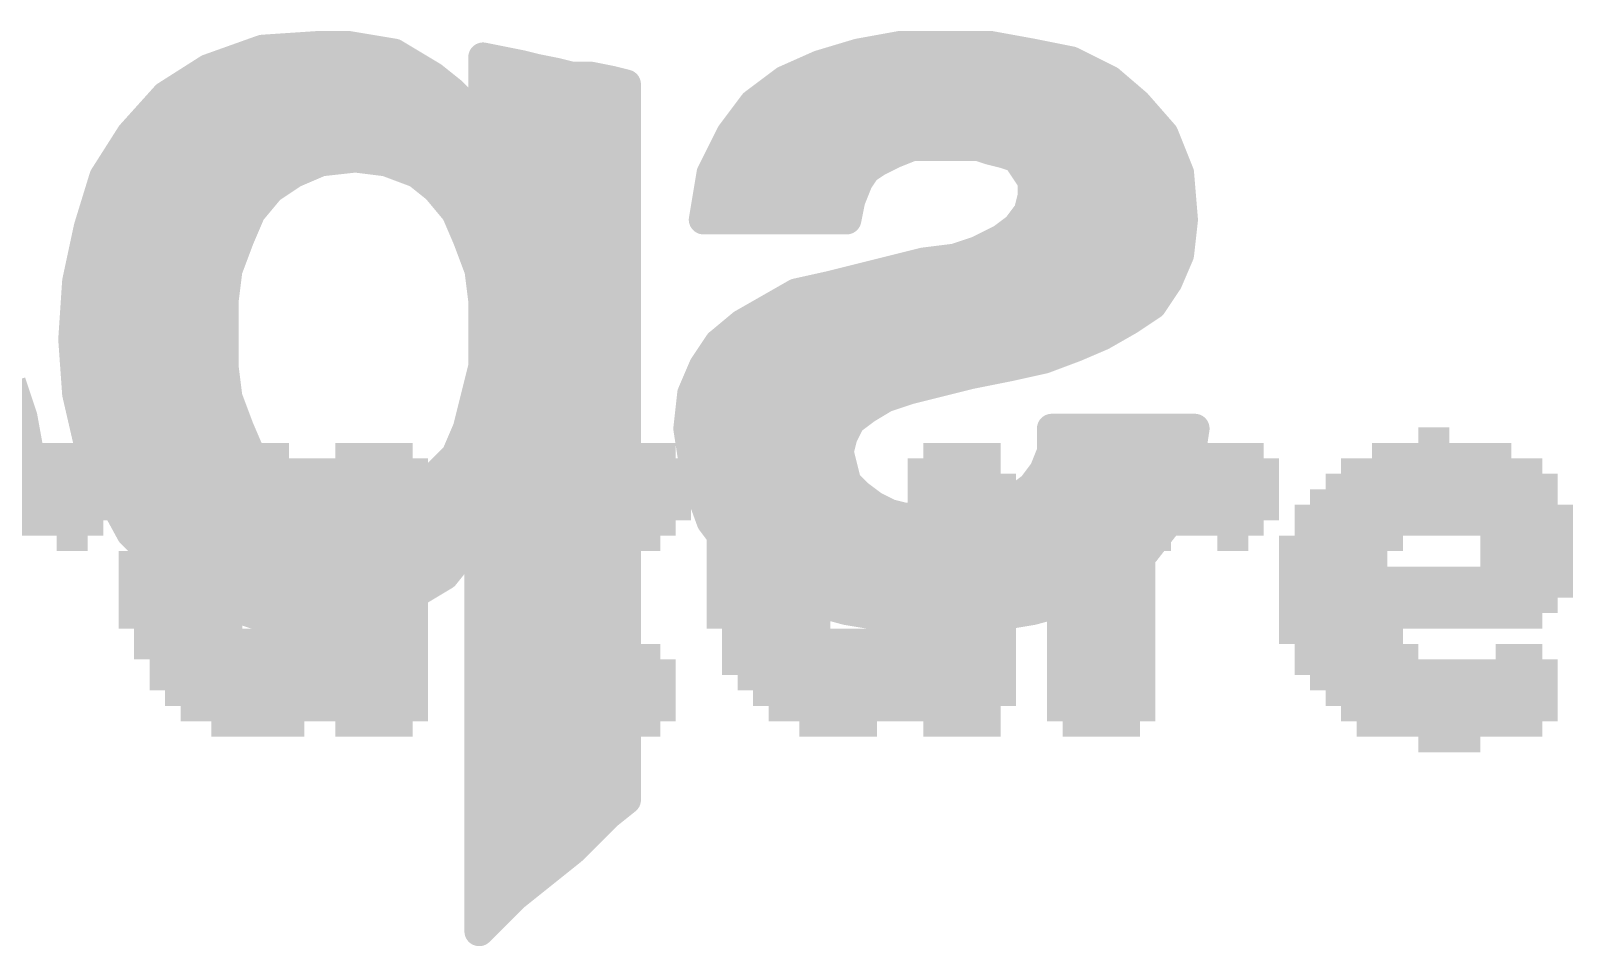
# Model space of a CAD drawing. Extents: x -29.2 to 57.4, y -24.7 to 35.4.
# Drawn here: x 15.22 to 19.207, y 19.747 to 22.113 of the extents above; entities that cross this region are included whole.
import ezdxf

# ---------------------------------------------------------------- set-up
doc = ezdxf.new("R2010")
doc.units = 0
doc.layers.add('21', color=41, linetype='CONTINUOUS')
doc.layers.add('22', color=40, linetype='CONTINUOUS')

# ---------------------------------------------------------------- blocks, each defined once
blk = doc.blocks.new('RECT')
blk.add_solid([(-0.5, -0.5), (0.5, -0.5), (-0.5, 0.5), (0.5, 0.5)])

msp = doc.modelspace()

# ---------------------------------------------------------------- linework, layer by layer
at = {"layer": '22', "const_width": 0.0762}
for points in [[(15.819, 22.065), (15.679, 22.015)], [(15.969, 22.075), (15.819, 22.065)], [(16.039, 22.075), (15.969, 22.075)], [(16.159, 22.055), (16.039, 22.075)], [(16.259, 21.995), (16.159, 22.055)], [(17.359, 22.055), (17.259, 22.025)], [(17.469, 22.075), (17.359, 22.055)], [(17.699, 22.075), (17.469, 22.075)], [(17.809, 22.055), (17.699, 22.075)], [(17.909, 22.035), (17.809, 22.055)], [(15.679, 22.015), (15.569, 21.945)], [(15.698, 22.0218), (16.2143, 22.0218)], [(16.489, 22.025), (16.389, 22.045)], [(16.389, 22.045), (16.389, 21.865)], [(16.389, 22.0218), (16.5018, 22.0218)], [(16.529, 22.015), (16.489, 22.025)], [(16.579, 22.005), (16.529, 22.015)], [(17.259, 22.025), (17.169, 21.985)], [(17.2518, 22.0218), (17.9354, 22.0218)], [(18.009, 21.985), (17.909, 22.035)], [(16.309, 21.955), (16.259, 21.995)], [(16.619, 21.995), (16.579, 22.005)], [(16.669, 21.995), (16.619, 21.995)], [(16.719, 21.985), (16.669, 21.995)], [(16.759, 21.975), (16.719, 21.985)], [(16.759, 20.125), (16.759, 21.975)], [(17.169, 21.985), (17.089, 21.925)], [(18.079, 21.925), (18.009, 21.985)], [(15.569, 21.945), (15.479, 21.845)], [(15.5699, 21.9456), (16.3184, 21.9456)], [(16.349, 21.915), (16.309, 21.955)], [(16.389, 21.9456), (16.759, 21.9456)], [(17.1165, 21.9456), (18.055, 21.9456)], [(16.389, 21.865), (16.349, 21.915)], [(17.089, 21.925), (17.029, 21.845)], [(18.149, 21.845), (18.079, 21.925)], [(15.501, 21.8694), (16.3855, 21.8694)], [(16.389, 21.8694), (16.759, 21.8694)], [(17.0473, 21.8694), (18.1276, 21.8694)], [(15.479, 21.845), (15.409, 21.735)], [(17.029, 21.845), (16.979, 21.745)], [(17.449, 21.795), (17.499, 21.815)], [(17.499, 21.815), (17.669, 21.815)], [(17.669, 21.815), (17.699, 21.805)], [(18.189, 21.745), (18.149, 21.845)], [(15.446, 21.7932), (16.759, 21.7932)], [(15.899, 21.745), (15.969, 21.775)], [(15.969, 21.775), (16.059, 21.785)], [(16.059, 21.785), (16.139, 21.775)], [(16.139, 21.775), (16.219, 21.745)], [(17.0031, 21.7932), (17.4454, 21.7932)], [(17.379, 21.755), (17.409, 21.775)], [(17.409, 21.775), (17.449, 21.795)], [(17.699, 21.805), (17.739, 21.795)], [(17.739, 21.795), (17.769, 21.785)], [(17.7444, 21.7932), (18.1697, 21.7932)], [(17.769, 21.785), (17.809, 21.725)], [(15.409, 21.735), (15.369, 21.605)], [(15.839, 21.705), (15.899, 21.745)], [(16.219, 21.745), (16.269, 21.705)], [(16.979, 21.745), (16.959, 21.625)], [(17.359, 21.725), (17.379, 21.755)], [(18.199, 21.625), (18.189, 21.745)], [(15.4035, 21.717), (15.857, 21.717)], [(15.789, 21.645), (15.839, 21.705)], [(16.254, 21.717), (16.759, 21.717)], [(16.269, 21.705), (16.319, 21.645)], [(16.9743, 21.717), (17.3558, 21.717)], [(17.339, 21.675), (17.359, 21.725)], [(17.809, 21.725), (17.809, 21.685)], [(17.809, 21.717), (18.1913, 21.717)], [(17.329, 21.625), (17.339, 21.675)], [(17.809, 21.685), (17.799, 21.645)], [(15.38, 21.6408), (15.7872, 21.6408)], [(15.759, 21.575), (15.789, 21.645)], [(16.319, 21.645), (16.349, 21.575)], [(16.3208, 21.6408), (16.759, 21.6408)], [(16.959, 21.625), (17.329, 21.625)], [(16.9616, 21.6408), (17.3322, 21.6408)], [(17.799, 21.645), (17.769, 21.605)], [(17.7959, 21.6408), (18.1977, 21.6408)], [(18.189, 21.535), (18.199, 21.625)], [(15.369, 21.605), (15.339, 21.465)], [(15.729, 21.495), (15.759, 21.575)], [(16.349, 21.575), (16.379, 21.495)], [(17.729, 21.575), (17.669, 21.545)], [(17.769, 21.605), (17.729, 21.575)], [(15.3603, 21.5646), (15.7551, 21.5646)], [(16.3529, 21.5646), (16.759, 21.5646)], [(17.669, 21.545), (17.609, 21.525)], [(17.7082, 21.5646), (18.1923, 21.5646)], [(18.159, 21.465), (18.189, 21.535)], [(15.719, 21.415), (15.729, 21.495)], [(16.379, 21.495), (16.389, 21.415)], [(17.529, 21.515), (17.289, 21.455)], [(17.609, 21.525), (17.529, 21.515)], [(15.339, 21.465), (15.329, 21.315)], [(15.344, 21.4884), (15.7282, 21.4884)], [(16.3798, 21.4884), (16.759, 21.4884)], [(17.289, 21.455), (17.199, 21.435)], [(17.4226, 21.4884), (18.169, 21.4884)], [(18.119, 21.405), (18.159, 21.465)], [(15.3355, 21.4122), (15.719, 21.4122)], [(15.719, 21.325), (15.719, 21.415)], [(16.389, 21.415), (16.389, 21.245)], [(16.389, 21.4122), (16.759, 21.4122)], [(17.199, 21.435), (17.059, 21.355)], [(17.1591, 21.4122), (18.1238, 21.4122)], [(18.059, 21.365), (18.119, 21.405)], [(15.3304, 21.336), (15.719, 21.336)], [(16.389, 21.336), (16.759, 21.336)], [(17.059, 21.355), (16.999, 21.305)], [(17.0362, 21.336), (18.0083, 21.336)], [(17.989, 21.325), (18.059, 21.365)], [(15.719, 21.325), (15.329, 21.315)], [(15.329, 21.315), (15.719, 21.325)], [(15.329, 21.315), (15.339, 21.175)], [(15.719, 21.245), (15.719, 21.325)], [(16.999, 21.305), (16.959, 21.245)], [(17.839, 21.265), (17.919, 21.295)], [(17.919, 21.295), (17.989, 21.325)], [(15.3329, 21.2598), (15.719, 21.2598)], [(16.389, 21.2598), (16.759, 21.2598)], [(16.9689, 21.2598), (17.8156, 21.2598)], [(17.749, 21.245), (17.839, 21.265)], [(15.729, 21.165), (15.719, 21.245)], [(16.389, 21.245), (16.349, 21.085)], [(16.959, 21.245), (16.929, 21.175)], [(17.489, 21.185), (17.649, 21.225)], [(17.649, 21.225), (17.749, 21.245)], [(15.199, 21.115), (15.169, 21.205)], [(15.3384, 21.1836), (15.7267, 21.1836)], [(15.339, 21.175), (15.369, 21.045)], [(16.3737, 21.1836), (16.759, 21.1836)], [(16.929, 21.175), (16.919, 21.085)], [(16.9327, 21.1836), (17.4848, 21.1836)], [(17.429, 21.165), (17.489, 21.185)], [(15.759, 21.085), (15.729, 21.165)], [(17.339, 21.105), (17.379, 21.135)], [(17.379, 21.135), (17.429, 21.165)], [(14.8128, 21.1074), (15.2004, 21.1074)], [(15.219, 21.005), (15.199, 21.115)], [(15.3546, 21.1074), (15.7506, 21.1074)], [(16.3546, 21.1074), (16.759, 21.1074)], [(16.9215, 21.1074), (17.3422, 21.1074)], [(17.319, 21.065), (17.339, 21.105)], [(15.419, 20.925), (15.759, 21.085)], [(15.759, 21.085), (15.419, 20.925)], [(15.789, 21.015), (15.759, 21.085)], [(16.349, 21.085), (16.319, 21.015)], [(16.919, 21.085), (16.939, 20.955)], [(17.309, 21.025), (17.319, 21.065)], [(17.859, 21.085), (17.859, 21.025)], [(18.229, 21.085), (17.859, 21.085)], [(18.209, 20.955), (18.229, 21.085)], [(14.829, 21.0312), (15.2142, 21.0312)], [(15.369, 21.045), (15.419, 20.925)], [(15.3748, 21.0312), (15.6447, 21.0312)], [(15.6447, 21.0312), (15.7821, 21.0312)], [(15.829, 20.965), (15.789, 21.015)], [(16.319, 21.015), (16.269, 20.965)], [(16.3259, 21.0312), (16.759, 21.0312)], [(16.9273, 21.0312), (17.3105, 21.0312)], [(17.329, 20.945), (17.309, 21.025)], [(17.859, 21.025), (17.839, 20.975)], [(17.859, 21.0312), (18.2207, 21.0312)], [(15.209, 20.955), (15.219, 21.005)], [(17.839, 20.975), (17.809, 20.935)], [(14.819, 20.955), (15.209, 20.955)], [(15.209, 20.905), (15.209, 20.955)], [(15.4065, 20.955), (15.4828, 20.955)], [(15.4828, 20.955), (15.841, 20.955)], [(15.889, 20.915), (15.829, 20.965)], [(16.269, 20.965), (16.209, 20.915)], [(16.257, 20.955), (16.759, 20.955)], [(16.939, 20.955), (16.979, 20.845)], [(16.939, 20.955), (17.3265, 20.955)], [(17.359, 20.915), (17.329, 20.945)], [(17.809, 20.935), (17.729, 20.875)], [(17.824, 20.955), (18.209, 20.955)], [(18.169, 20.855), (18.209, 20.955)], [(15.189, 20.865), (15.209, 20.905)], [(15.419, 20.925), (15.479, 20.815)], [(15.969, 20.895), (15.889, 20.915)], [(16.049, 20.885), (15.969, 20.895)], [(16.139, 20.895), (16.049, 20.885)], [(16.209, 20.915), (16.139, 20.895)], [(17.399, 20.885), (17.359, 20.915)], [(14.7466, 20.8788), (15.1959, 20.8788)], [(15.179, 20.815), (15.189, 20.865)], [(15.4442, 20.8788), (16.759, 20.8788)], [(16.9667, 20.8788), (17.4114, 20.8788)], [(17.439, 20.865), (17.399, 20.885)], [(17.479, 20.855), (17.439, 20.865)], [(17.519, 20.855), (17.479, 20.855)], [(17.559, 20.845), (17.519, 20.855)], [(17.619, 20.855), (17.559, 20.845)], [(17.669, 20.865), (17.619, 20.855)], [(17.729, 20.875), (17.669, 20.865)], [(17.7341, 20.8788), (18.1785, 20.8788)], [(18.099, 20.765), (18.169, 20.855)], [(15.479, 20.815), (15.569, 20.725)], [(16.979, 20.845), (17.039, 20.765)], [(15.4914, 20.8026), (16.3671, 20.8026)], [(16.289, 20.705), (16.369, 20.805)], [(16.369, 20.805), (16.379, 20.805)], [(16.379, 20.805), (16.379, 19.785)], [(16.379, 20.8026), (16.759, 20.8026)], [(17.0108, 20.8026), (18.1282, 20.8026)], [(17.039, 20.765), (17.119, 20.695)], [(18.019, 20.695), (18.099, 20.765)], [(15.5676, 20.7264), (16.3061, 20.7264)], [(15.569, 20.725), (15.679, 20.645)], [(16.189, 20.645), (16.289, 20.705)], [(16.379, 20.7264), (16.759, 20.7264)], [(17.0831, 20.7264), (18.0549, 20.7264)], [(17.119, 20.695), (17.219, 20.645)], [(17.919, 20.645), (18.019, 20.695)], [(15.6719, 20.6502), (16.1977, 20.6502)], [(15.679, 20.645), (15.799, 20.605)], [(15.949, 20.585), (16.129, 20.615)], [(16.129, 20.615), (16.189, 20.645)], [(16.379, 20.6502), (16.759, 20.6502)], [(17.2086, 20.6502), (17.9294, 20.6502)], [(17.219, 20.645), (17.329, 20.615)], [(17.329, 20.615), (17.449, 20.595)], [(17.689, 20.595), (17.809, 20.615)], [(17.809, 20.615), (17.919, 20.645)], [(15.799, 20.605), (15.949, 20.585)], [(17.449, 20.595), (17.569, 20.585)], [(17.569, 20.585), (17.689, 20.595)], [(16.379, 20.574), (16.759, 20.574)], [(16.379, 20.4978), (16.759, 20.4978)], [(16.379, 20.4216), (16.759, 20.4216)], [(16.379, 20.3454), (16.759, 20.3454)], [(16.379, 20.2692), (16.759, 20.2692)], [(16.379, 20.193), (16.759, 20.193)], [(16.379, 20.1168), (16.7488, 20.1168)], [(16.709, 20.085), (16.759, 20.125)], [(16.619, 19.995), (16.709, 20.085)], [(16.379, 20.0406), (16.6646, 20.0406)], [(16.469, 19.875), (16.619, 19.995)], [(16.379, 19.9644), (16.5808, 19.9644)], [(16.379, 19.8882), (16.4855, 19.8882)], [(16.379, 19.785), (16.469, 19.875)], [(16.379, 19.812), (16.406, 19.812)]]:
    msp.add_lwpolyline(points, dxfattribs=at)
at = {"layer": '22', "const_width": 0.0381}
for points in [[(15.8177, 22.084, 1), (15.8203, 22.046)], [(15.8254, 22.0471, 1), (15.8126, 22.0829)], [(15.969, 22.094, 1), (15.969, 22.0559)], [(15.9703, 22.056, 1), (15.9677, 22.094)], [(16.0421, 22.0938, 1), (16.0359, 22.0562)], [(16.039, 22.0559, 1), (16.039, 22.094)], [(16.1688, 22.0713, 1), (16.1492, 22.0387)], [(16.1559, 22.0362, 1), (16.1621, 22.0738)], [(17.3556, 22.0737, 1), (17.3624, 22.0363)], [(17.3645, 22.0368, 1), (17.3535, 22.0732)], [(17.469, 22.094, 1), (17.469, 22.0559)], [(17.4724, 22.0563, 1), (17.4656, 22.0937)], [(17.7024, 22.0937, 1), (17.6956, 22.0563)], [(17.699, 22.0559, 1), (17.699, 22.094)], [(17.8127, 22.0737, 1), (17.8053, 22.0363)], [(17.8056, 22.0363, 1), (17.8124, 22.0737)], [(15.6726, 22.0329, 1), (15.6854, 21.9971)], [(15.6892, 21.9989, 1), (15.6688, 22.0311)], [(15.698, 22.0409, 1), (15.698, 22.0028)], [(16.2143, 22.0028, 1), (16.2143, 22.0409)], [(16.3927, 22.0637, 1), (16.3853, 22.0263)], [(16.408, 22.045, 1), (16.3699, 22.045)], [(16.389, 22.0409, 1), (16.389, 22.0028)], [(16.4936, 22.0435, 1), (16.4844, 22.0065)], [(16.4853, 22.0063, 1), (16.4927, 22.0437)], [(16.5018, 22.0028, 1), (16.5018, 22.0409)], [(16.5327, 22.0337, 1), (16.5253, 21.9963)], [(16.5244, 21.9965, 1), (16.5336, 22.0335)], [(17.2518, 22.0409, 1), (17.2518, 22.0028)], [(17.2535, 22.0432, 1), (17.2645, 22.0068)], [(17.2667, 22.0076, 1), (17.2513, 22.0424)], [(17.9175, 22.052, 1), (17.9005, 22.018)], [(17.9053, 22.0163, 1), (17.9127, 22.0537)], [(17.9354, 22.0028, 1), (17.9354, 22.0409)], [(16.2709, 22.0099, 1), (16.2471, 21.9801)], [(16.2492, 21.9787, 1), (16.2688, 22.0113)], [(16.5836, 22.0235, 1), (16.5744, 21.9865)], [(16.5753, 21.9863, 1), (16.5827, 22.0237)], [(16.619, 22.0141, 1), (16.619, 21.976)], [(16.6144, 21.9765, 1), (16.6236, 22.0135)], [(16.6727, 22.0137, 1), (16.6653, 21.9763)], [(16.669, 21.976, 1), (16.669, 22.0141)], [(16.7236, 22.0035, 1), (16.7144, 21.9665)], [(16.7153, 21.9663, 1), (16.7227, 22.0037)], [(16.7781, 21.975, 1), (16.74, 21.975)], [(16.7544, 21.9565, 1), (16.7636, 21.9935)], [(17.1613, 22.0024, 1), (17.1767, 21.9676)], [(17.1804, 21.9698, 1), (17.1576, 22.0002)], [(18.0214, 21.9995, 1), (17.9966, 21.9705)], [(18.0005, 21.968, 1), (18.0175, 22.002)], [(15.5588, 21.9611, 1), (15.5792, 21.9289)], [(15.5699, 21.9647, 1), (15.5699, 21.9266)], [(15.5832, 21.9323, 1), (15.5548, 21.9577)], [(16.3225, 21.9685, 1), (16.2955, 21.9415)], [(16.2971, 21.9401, 1), (16.3209, 21.9699)], [(16.3184, 21.9266, 1), (16.3184, 21.9647)], [(16.389, 21.9647, 1), (16.389, 21.9266)], [(16.759, 21.9266, 1), (16.759, 21.9647)], [(17.1165, 21.9647, 1), (17.1165, 21.9266)], [(18.055, 21.9266, 1), (18.055, 21.9647)], [(16.3639, 21.9269, 1), (16.3341, 21.9031)], [(16.3355, 21.9015, 1), (16.3625, 21.9285)], [(17.0776, 21.9402, 1), (17.1004, 21.9098)], [(17.1042, 21.9136, 1), (17.0738, 21.9364)], [(18.0933, 21.9375, 1), (18.0647, 21.9125)], [(18.0666, 21.9105, 1), (18.0914, 21.9395)], [(15.501, 21.8885, 1), (15.501, 21.8504)], [(16.389, 21.8885, 1), (16.389, 21.8504)], [(16.3741, 21.8531, 1), (16.4039, 21.8769)], [(16.3855, 21.8504, 1), (16.3855, 21.8885)], [(16.759, 21.8504, 1), (16.759, 21.8885)], [(17.0473, 21.8885, 1), (17.0473, 21.8504)], [(18.1276, 21.8504, 1), (18.1276, 21.8885)], [(15.4648, 21.8577, 1), (15.4932, 21.8323)], [(15.4951, 21.8348, 1), (15.4629, 21.8552)], [(16.3699, 21.865, 1), (16.408, 21.865)], [(17.0138, 21.8564, 1), (17.0442, 21.8336)], [(17.046, 21.8365, 1), (17.012, 21.8535)], [(17.499, 21.8341, 1), (17.499, 21.796)], [(17.5061, 21.7973, 1), (17.4919, 21.8327)], [(17.675, 21.8331, 1), (17.663, 21.7969)], [(17.669, 21.796, 1), (17.669, 21.8341)], [(18.1667, 21.8521, 1), (18.1313, 21.8379)], [(18.1347, 21.8325, 1), (18.1633, 21.8575)], [(15.446, 21.8123, 1), (15.446, 21.7742)], [(15.9669, 21.7939, 1), (15.9711, 21.7561)], [(15.9765, 21.7575, 1), (15.9615, 21.7925)], [(16.0614, 21.8039, 1), (16.0566, 21.7661)], [(16.0611, 21.7661, 1), (16.0569, 21.8039)], [(16.1457, 21.7928, 1), (16.1323, 21.7572)], [(16.1366, 21.7561, 1), (16.1414, 21.7939)], [(16.759, 21.7742, 1), (16.759, 21.8123)], [(17.0031, 21.8123, 1), (17.0031, 21.7742)], [(17.4005, 21.792, 1), (17.4175, 21.758)], [(17.4196, 21.7591, 1), (17.3984, 21.7909)], [(17.4419, 21.8127, 1), (17.4561, 21.7773)], [(17.4575, 21.778, 1), (17.4405, 21.812)], [(17.4454, 21.7742, 1), (17.4454, 21.8123)], [(17.7036, 21.8235, 1), (17.6944, 21.7865)], [(17.693, 21.7869, 1), (17.705, 21.8231)], [(17.745, 21.8131, 1), (17.733, 21.7769)], [(17.7444, 21.8123, 1), (17.7444, 21.7742)], [(17.7344, 21.7765, 1), (17.7436, 21.8135)], [(17.7849, 21.7956, 1), (17.7531, 21.7744)], [(17.763, 21.7669, 1), (17.775, 21.8031)], [(18.1697, 21.7742, 1), (18.1697, 21.8123)], [(15.4272, 21.7294, 1), (15.3908, 21.7406)], [(15.8915, 21.7625, 1), (15.9065, 21.7275)], [(15.9096, 21.7291, 1), (15.8884, 21.7609)], [(16.2309, 21.7599, 1), (16.2071, 21.7301)], [(16.2123, 21.7272, 1), (16.2257, 21.7628)], [(16.962, 21.7535, 1), (16.996, 21.7365)], [(16.9978, 21.7419, 1), (16.9602, 21.7481)], [(17.3684, 21.7709, 1), (17.3896, 21.7391)], [(17.3949, 21.7444, 1), (17.3631, 21.7656)], [(18.208, 21.7466, 1), (18.17, 21.7434)], [(18.1713, 21.7379, 1), (18.2067, 21.7521)], [(15.4035, 21.7361, 1), (15.4035, 21.698)], [(15.3929, 21.7452, 1), (15.4251, 21.7248)], [(15.8284, 21.7209, 1), (15.8496, 21.6891)], [(15.8536, 21.6928, 1), (15.8244, 21.7172)], [(15.857, 21.698, 1), (15.857, 21.7361)], [(16.254, 21.7361, 1), (16.254, 21.698)], [(16.2836, 21.7172, 1), (16.2544, 21.6928)], [(16.2571, 21.6901, 1), (16.2809, 21.7199)], [(16.759, 21.698, 1), (16.759, 21.7361)], [(16.9743, 21.7361, 1), (16.9743, 21.698)], [(17.3431, 21.7356, 1), (17.3749, 21.7144)], [(17.3767, 21.7179, 1), (17.3413, 21.7321)], [(17.3558, 21.698, 1), (17.3558, 21.7361)], [(17.8281, 21.725, 1), (17.79, 21.725)], [(17.809, 21.7361, 1), (17.809, 21.698)], [(17.7931, 21.7144, 1), (17.8249, 21.7356)], [(18.1913, 21.698, 1), (18.1913, 21.7361)], [(17.3213, 21.6821, 1), (17.3567, 21.6679)], [(17.3577, 21.6713, 1), (17.3203, 21.6787)], [(17.79, 21.685, 1), (17.8281, 21.685)], [(17.8275, 21.6804, 1), (17.7905, 21.6896)], [(15.38, 21.6599, 1), (15.38, 21.6218)], [(15.7744, 21.6572, 1), (15.8036, 21.6328)], [(15.8065, 21.6375, 1), (15.7715, 21.6525)], [(15.7872, 21.6218, 1), (15.7872, 21.6599)], [(16.3365, 21.6525, 1), (16.3015, 21.6375)], [(16.3208, 21.6599, 1), (16.3208, 21.6218)], [(16.3044, 21.6328, 1), (16.3336, 21.6572)], [(16.759, 21.6218, 1), (16.759, 21.6599)], [(16.959, 21.6441, 1), (16.959, 21.6059)], [(16.9616, 21.6599, 1), (16.9616, 21.6218)], [(17.329, 21.6059, 1), (17.329, 21.6441)], [(17.3322, 21.6218, 1), (17.3322, 21.6599)], [(17.7959, 21.6599, 1), (17.7959, 21.6218)], [(17.7805, 21.6496, 1), (17.8175, 21.6404)], [(17.8142, 21.6336, 1), (17.7838, 21.6564)], [(18.2179, 21.6229, 1), (18.1801, 21.6271)], [(18.1977, 21.6218, 1), (18.1977, 21.6599)], [(15.3508, 21.6106, 1), (15.3872, 21.5994)], [(15.3876, 21.601, 1), (15.3504, 21.609)], [(15.7768, 21.5683, 1), (15.7412, 21.5817)], [(16.3668, 21.5817, 1), (16.3312, 21.5683)], [(16.9402, 21.6281, 1), (16.9778, 21.6219)], [(17.3103, 21.6287, 1), (17.3477, 21.6213)], [(17.7375, 21.558, 1), (17.7205, 21.592)], [(17.7538, 21.6164, 1), (17.7842, 21.5936)], [(17.7804, 21.5898, 1), (17.7576, 21.6202)], [(18.18, 21.6234, 1), (18.218, 21.6266)], [(15.3603, 21.5837, 1), (15.3603, 21.5456)], [(15.7415, 21.5825, 1), (15.7765, 21.5675)], [(15.7551, 21.5456, 1), (15.7551, 21.5837)], [(16.3315, 21.5675, 1), (16.3665, 21.5825)], [(16.3529, 21.5837, 1), (16.3529, 21.5456)], [(16.759, 21.5456, 1), (16.759, 21.5837)], [(17.6605, 21.562, 1), (17.6775, 21.528)], [(17.675, 21.5269, 1), (17.663, 21.5631)], [(17.7082, 21.5837, 1), (17.7082, 21.5456)], [(17.7176, 21.5902, 1), (17.7404, 21.5598)], [(18.2065, 21.5275, 1), (18.1715, 21.5425)], [(18.1923, 21.5456, 1), (18.1923, 21.5837)], [(15.7479, 21.4926, 1), (15.7101, 21.4974)], [(16.3979, 21.4974, 1), (16.3601, 21.4926)], [(17.5266, 21.5339, 1), (17.5314, 21.4961)], [(17.5336, 21.4965, 1), (17.5244, 21.5335)], [(17.603, 21.5431, 1), (17.615, 21.5069)], [(17.6114, 21.5061, 1), (17.6066, 21.5439)], [(18.1701, 21.5371, 1), (18.2079, 21.5329)], [(15.358, 21.4637, 1), (15.32, 21.4663)], [(15.344, 21.5075, 1), (15.344, 21.4694)], [(15.7112, 21.5017, 1), (15.7468, 21.4883)], [(15.7282, 21.4694, 1), (15.7282, 21.5075)], [(16.3798, 21.5075, 1), (16.3798, 21.4694)], [(16.3612, 21.4883, 1), (16.3968, 21.5017)], [(16.759, 21.4694, 1), (16.759, 21.5075)], [(17.2844, 21.4735, 1), (17.2936, 21.4365)], [(17.2931, 21.4364, 1), (17.2849, 21.4736)], [(17.4226, 21.5075, 1), (17.4226, 21.4694)], [(18.1415, 21.4725, 1), (18.1765, 21.4575)], [(18.1749, 21.4544, 1), (18.1431, 21.4756)], [(18.169, 21.4694, 1), (18.169, 21.5075)], [(15.3355, 21.4313, 1), (15.3355, 21.3932)], [(15.3204, 21.469, 1), (15.3576, 21.461)], [(15.7381, 21.415, 1), (15.7, 21.415)], [(15.719, 21.3932, 1), (15.719, 21.4313)], [(16.408, 21.415, 1), (16.3699, 21.415)], [(16.389, 21.4313, 1), (16.389, 21.3932)], [(16.759, 21.3932, 1), (16.759, 21.4313)], [(17.1591, 21.4313, 1), (17.1591, 21.3932)], [(17.1949, 21.4536, 1), (17.2031, 21.4164)], [(17.2085, 21.4185, 1), (17.1895, 21.4515)], [(18.1238, 21.3932, 1), (18.1238, 21.4313)], [(15.7001, 21.4174, 1), (15.7379, 21.4126)], [(16.3701, 21.4126, 1), (16.4079, 21.4174)], [(18.1031, 21.4156, 1), (18.1349, 21.3944)], [(18.1296, 21.3891, 1), (18.1084, 21.4209)], [(15.3304, 21.3551, 1), (15.3304, 21.317)], [(15.719, 21.317, 1), (15.719, 21.3551)], [(16.389, 21.3551, 1), (16.389, 21.317)], [(16.759, 21.317, 1), (16.759, 21.3551)], [(17.0362, 21.3551, 1), (17.0362, 21.317)], [(17.0495, 21.3715, 1), (17.0685, 21.3385)], [(17.0712, 21.3404, 1), (17.0468, 21.3696)], [(18.0083, 21.317, 1), (18.0083, 21.3551)], [(18.0484, 21.3809, 1), (18.0696, 21.3491)], [(18.0685, 21.3485, 1), (18.0495, 21.3815)], [(15.348, 21.3164, 1), (15.31, 21.3136)], [(15.3285, 21.334, 1), (15.3295, 21.296)], [(15.3285, 21.334, 1), (15.3295, 21.296)], [(15.31, 21.3163, 1), (15.348, 21.3137)], [(15.7381, 21.325, 1), (15.7, 21.325)], [(15.7, 21.325, 1), (15.7381, 21.325)], [(15.7195, 21.306, 1), (15.7185, 21.344)], [(15.7195, 21.306, 1), (15.7185, 21.344)], [(16.9868, 21.3196, 1), (17.0112, 21.2904)], [(17.0149, 21.2944, 1), (16.9831, 21.3156)], [(17.9115, 21.3125, 1), (17.9265, 21.2775)], [(17.9257, 21.2772, 1), (17.9123, 21.3128)], [(17.9795, 21.3415, 1), (17.9985, 21.3085)], [(17.9965, 21.3075, 1), (17.9815, 21.3425)], [(15.3329, 21.2789, 1), (15.3329, 21.2408)], [(15.719, 21.2408, 1), (15.719, 21.2789)], [(16.389, 21.2789, 1), (16.389, 21.2408)], [(16.759, 21.2408, 1), (16.759, 21.2789)], [(16.9689, 21.2789, 1), (16.9689, 21.2408)], [(17.8156, 21.2408, 1), (17.8156, 21.2789)], [(17.8323, 21.2828, 1), (17.8457, 21.2472)], [(17.8431, 21.2464, 1), (17.8349, 21.2836)], [(15.7379, 21.2474, 1), (15.7001, 21.2426)], [(15.7, 21.245, 1), (15.7381, 21.245)], [(16.3699, 21.245, 1), (16.408, 21.245)], [(16.4075, 21.2404, 1), (16.3705, 21.2496)], [(16.9431, 21.2556, 1), (16.9749, 21.2344)], [(16.9765, 21.2375, 1), (16.9415, 21.2525)], [(17.6453, 21.2437, 1), (17.6527, 21.2063)], [(17.6536, 21.2065, 1), (17.6444, 21.2435)], [(17.7449, 21.2636, 1), (17.7531, 21.2264)], [(17.7527, 21.2263, 1), (17.7453, 21.2637)], [(15.3384, 21.2027, 1), (15.3384, 21.1646)], [(15.3576, 21.1793, 1), (15.3204, 21.1707)], [(15.7267, 21.1646, 1), (15.7267, 21.2027)], [(16.3737, 21.2027, 1), (16.3737, 21.1646)], [(16.759, 21.1646, 1), (16.759, 21.2027)], [(16.9479, 21.1729, 1), (16.9101, 21.1771)], [(16.9327, 21.2027, 1), (16.9327, 21.1646)], [(17.4844, 21.2035, 1), (17.4936, 21.1665)], [(17.495, 21.1669, 1), (17.483, 21.2031)], [(17.4848, 21.1646, 1), (17.4848, 21.2027)], [(15.32, 21.1736, 1), (15.358, 21.1764)], [(15.7468, 21.1717, 1), (15.7112, 21.1583)], [(15.7101, 21.1626, 1), (15.7479, 21.1674)], [(16.9115, 21.1825, 1), (16.9465, 21.1675)], [(17.3904, 21.1198, 1), (17.3676, 21.1502)], [(17.423, 21.1831, 1), (17.435, 21.1469)], [(17.4388, 21.1487, 1), (17.4192, 21.1813)], [(15.2177, 21.1184, 1), (15.1803, 21.1116)], [(15.1809, 21.109, 1), (15.2171, 21.121)], [(15.2004, 21.0884, 1), (15.2004, 21.1265)], [(15.3546, 21.1265, 1), (15.3546, 21.0884)], [(15.7506, 21.0884, 1), (15.7506, 21.1265)], [(16.3546, 21.1265, 1), (16.3546, 21.0884)], [(16.759, 21.0884, 1), (16.759, 21.1265)], [(16.9215, 21.1265, 1), (16.9215, 21.0884)], [(17.3276, 21.1202, 1), (17.3504, 21.0898)], [(17.356, 21.0965, 1), (17.322, 21.1135)], [(17.3422, 21.0884, 1), (17.3422, 21.1265)], [(17.3692, 21.1513, 1), (17.3888, 21.1187)], [(15.7765, 21.0925, 1), (15.7415, 21.0775)], [(15.7412, 21.0783, 1), (15.7768, 21.0917)], [(15.7671, 21.0678, 1), (15.7509, 21.1022)], [(15.7671, 21.0678, 1), (15.7509, 21.1022)], [(16.3305, 21.0896, 1), (16.3675, 21.0804)], [(16.3665, 21.0775, 1), (16.3315, 21.0925)], [(16.9378, 21.0879, 1), (16.9002, 21.0821)], [(16.9001, 21.0871, 1), (16.9379, 21.0829)], [(17.302, 21.0735, 1), (17.336, 21.0565)], [(17.3375, 21.0604, 1), (17.3005, 21.0696)], [(17.8781, 21.085, 1), (17.84, 21.085)], [(17.859, 21.1041, 1), (17.859, 21.066)], [(18.2478, 21.0821, 1), (18.2102, 21.0879)], [(18.229, 21.066, 1), (18.229, 21.1041)], [(15.2142, 21.0122, 1), (15.2142, 21.0503)], [(15.3866, 21.0523, 1), (15.3514, 21.0377)], [(15.3504, 21.0407, 1), (15.3876, 21.0493)], [(15.3748, 21.0503, 1), (15.3748, 21.0122)], [(15.6447, 21.0503, 1), (15.6447, 21.0122)], [(15.6447, 21.0122, 1), (15.6447, 21.0503)], [(15.8039, 21.0269, 1), (15.7741, 21.0031)], [(15.7821, 21.0122, 1), (15.7821, 21.0503)], [(16.3325, 21.0015, 1), (16.3055, 21.0285)], [(16.3259, 21.0503, 1), (16.3259, 21.0122)], [(16.759, 21.0122, 1), (16.759, 21.0503)], [(16.9273, 21.0503, 1), (16.9273, 21.0122)], [(17.3275, 21.0296, 1), (17.2905, 21.0204)], [(17.3105, 21.0122, 1), (17.3105, 21.0503)], [(17.859, 21.0503, 1), (17.859, 21.0122)], [(17.8767, 21.0179, 1), (17.8413, 21.0321)], [(18.2207, 21.0122, 1), (18.2207, 21.0503)], [(15.2377, 21.0013, 1), (15.2003, 21.0087)], [(15.2003, 21.0016, 1), (15.2377, 21.0084)], [(15.7715, 21.0075, 1), (15.8065, 21.0225)], [(16.3015, 21.0225, 1), (16.3365, 21.0075)], [(17.2905, 21.0296, 1), (17.3275, 21.0204)], [(17.8542, 20.9636, 1), (17.8238, 20.9864)], [(17.84, 21.025, 1), (17.8781, 21.025)], [(15.2281, 20.955, 1), (15.19, 20.955)], [(15.1903, 20.9587, 1), (15.2277, 20.9513)], [(15.209, 20.936, 1), (15.209, 20.9741)], [(15.4065, 20.9741, 1), (15.4065, 20.936)], [(15.4828, 20.9741, 1), (15.4828, 20.936)], [(15.4828, 20.936, 1), (15.4828, 20.9741)], [(15.8412, 20.9796, 1), (15.8168, 20.9504)], [(15.8141, 20.9531, 1), (15.8439, 20.9769)], [(15.841, 20.936, 1), (15.841, 20.9741)], [(16.257, 20.9741, 1), (16.257, 20.936)], [(16.2555, 20.9785, 1), (16.2825, 20.9515)], [(16.2812, 20.9504, 1), (16.2568, 20.9796)], [(16.759, 20.936, 1), (16.759, 20.9741)], [(16.9569, 20.9615, 1), (16.9211, 20.9485)], [(16.939, 20.9741, 1), (16.939, 20.936)], [(16.9202, 20.9521, 1), (16.9578, 20.9579)], [(17.3425, 20.9585, 1), (17.3155, 20.9315)], [(17.3265, 20.936, 1), (17.3265, 20.9741)], [(17.8204, 20.9198, 1), (17.7976, 20.9502)], [(17.824, 20.9741, 1), (17.824, 20.936)], [(17.8213, 20.9821, 1), (17.8567, 20.9679)], [(18.1902, 20.9579, 1), (18.2278, 20.9521)], [(18.2267, 20.9479, 1), (18.1913, 20.9621)], [(18.209, 20.936, 1), (18.209, 20.9741)], [(15.226, 20.8965, 1), (15.192, 20.9135)], [(15.4357, 20.9341, 1), (15.4023, 20.9159)], [(15.4109, 20.9422, 1), (15.4271, 20.9078)], [(15.4109, 20.9422, 1), (15.4271, 20.9078)], [(15.4014, 20.9177, 1), (15.4366, 20.9323)], [(15.8936, 20.9335, 1), (15.8844, 20.8965)], [(15.8768, 20.9004, 1), (15.9012, 20.9296)], [(15.9714, 20.9139, 1), (15.9666, 20.8761)], [(15.9644, 20.8765, 1), (15.9736, 20.9135)], [(16.1338, 20.9133, 1), (16.1442, 20.8767)], [(16.1411, 20.8761, 1), (16.1369, 20.9139)], [(16.1968, 20.9296, 1), (16.2212, 20.9004)], [(16.2142, 20.8967, 1), (16.2038, 20.9333)], [(17.3105, 20.9404, 1), (17.3475, 20.9496)], [(17.3704, 20.9302, 1), (17.3476, 20.8998)], [(17.3455, 20.9015, 1), (17.3725, 20.9285)], [(17.7938, 20.9464, 1), (17.8242, 20.9236)], [(15.172, 20.8735, 1), (15.206, 20.8565)], [(15.2077, 20.8613, 1), (15.1703, 20.8687)], [(15.19, 20.905, 1), (15.2281, 20.905)], [(15.1959, 20.8598, 1), (15.1959, 20.8979)], [(15.4442, 20.8979, 1), (15.4442, 20.8598)], [(16.0469, 20.9039, 1), (16.0511, 20.8661)], [(16.0466, 20.8661, 1), (16.0514, 20.9039)], [(16.759, 20.8598, 1), (16.759, 20.8979)], [(16.9667, 20.8979, 1), (16.9667, 20.8598)], [(17.4075, 20.902, 1), (17.3905, 20.868)], [(17.3876, 20.8698, 1), (17.4104, 20.9002)], [(17.4114, 20.8598, 1), (17.4114, 20.8979)], [(17.4436, 20.8835, 1), (17.4344, 20.8465)], [(17.4305, 20.848, 1), (17.4475, 20.882)], [(17.479, 20.8741, 1), (17.479, 20.836)], [(17.4744, 20.8365, 1), (17.4836, 20.8735)], [(17.5236, 20.8735, 1), (17.5144, 20.8365)], [(17.519, 20.836, 1), (17.519, 20.8741)], [(17.6153, 20.8737, 1), (17.6227, 20.8363)], [(17.6221, 20.8362, 1), (17.6159, 20.8738)], [(17.6659, 20.8838, 1), (17.6721, 20.8462)], [(17.6727, 20.8463, 1), (17.6653, 20.8837)], [(17.7176, 20.8902, 1), (17.7404, 20.8598)], [(17.7341, 20.8979, 1), (17.7341, 20.8598)], [(17.7321, 20.8562, 1), (17.7259, 20.8938)], [(18.184, 20.8433, 1), (18.154, 20.8667)], [(18.1785, 20.8598, 1), (18.1785, 20.8979)], [(15.4925, 20.8285, 1), (15.4655, 20.8015)], [(16.9942, 20.8564, 1), (16.9638, 20.8336)], [(16.9611, 20.8385, 1), (16.9969, 20.8515)], [(17.5559, 20.8638, 1), (17.5621, 20.8262)], [(17.5544, 20.8265, 1), (17.5636, 20.8635)], [(18.1513, 20.8621, 1), (18.1867, 20.8479)], [(15.4623, 20.8059, 1), (15.4957, 20.8241)], [(15.4914, 20.8217, 1), (15.4914, 20.7836)], [(16.369, 20.824, 1), (16.369, 20.7859)], [(16.3839, 20.7931, 1), (16.3541, 20.8169)], [(16.3981, 20.805, 1), (16.36, 20.805)], [(16.379, 20.8217, 1), (16.379, 20.7836)], [(16.3671, 20.7836, 1), (16.3671, 20.8217)], [(16.379, 20.7859, 1), (16.379, 20.824)], [(16.759, 20.7836, 1), (16.759, 20.8217)], [(17.0108, 20.8217, 1), (17.0108, 20.7836)], [(18.1282, 20.7836, 1), (18.1282, 20.8217)], [(17.0515, 20.7793, 1), (17.0265, 20.7507)], [(17.0238, 20.7536, 1), (17.0542, 20.7764)], [(18.084, 20.7767, 1), (18.114, 20.7533)], [(18.1115, 20.7507, 1), (18.0865, 20.7793)], [(15.5676, 20.7455, 1), (15.5676, 20.7074)], [(15.5802, 20.7404, 1), (15.5578, 20.7096)], [(15.5555, 20.7115, 1), (15.5825, 20.7385)], [(16.2741, 20.7169, 1), (16.3039, 20.6931)], [(16.2988, 20.6887, 1), (16.2792, 20.7213)], [(16.3061, 20.7074, 1), (16.3061, 20.7455)], [(16.379, 20.7455, 1), (16.379, 20.7074)], [(16.759, 20.7074, 1), (16.759, 20.7455)], [(17.0831, 20.7455, 1), (17.0831, 20.7074)], [(17.1275, 20.712, 1), (17.1105, 20.678)], [(18.0275, 20.678, 1), (18.0105, 20.712)], [(18.0549, 20.7074, 1), (18.0549, 20.7455)], [(17.1065, 20.6807, 1), (17.1315, 20.7093)], [(18.0065, 20.7093, 1), (18.0315, 20.6807)], [(15.6719, 20.6693, 1), (15.6719, 20.6312)], [(15.685, 20.6631, 1), (15.673, 20.6269)], [(15.6678, 20.6296, 1), (15.6902, 20.6604)], [(16.1321, 20.5962, 1), (16.1259, 20.6338)], [(16.1792, 20.6613, 1), (16.1988, 20.6287)], [(16.1975, 20.628, 1), (16.1805, 20.662)], [(16.1977, 20.6312, 1), (16.1977, 20.6693)], [(16.379, 20.6693, 1), (16.379, 20.6312)], [(16.759, 20.6312, 1), (16.759, 20.6693)], [(17.2086, 20.6693, 1), (17.2086, 20.6312)], [(17.224, 20.6634, 1), (17.214, 20.6266)], [(17.2105, 20.628, 1), (17.2275, 20.662)], [(17.3321, 20.6338, 1), (17.3259, 20.5962)], [(17.8121, 20.5962, 1), (17.8059, 20.6338)], [(17.9105, 20.662, 1), (17.9275, 20.628)], [(17.924, 20.6266, 1), (17.914, 20.6634)], [(17.9294, 20.6312, 1), (17.9294, 20.6693)], [(15.8015, 20.6239, 1), (15.7965, 20.5861)], [(15.793, 20.5869, 1), (15.805, 20.6231)], [(15.9459, 20.6038, 1), (15.9521, 20.5662)], [(15.9465, 20.5661, 1), (15.9515, 20.6039)], [(16.1205, 20.632, 1), (16.1375, 20.598)], [(17.324, 20.5966, 1), (17.334, 20.6334)], [(17.4506, 20.614, 1), (17.4474, 20.576)], [(17.4459, 20.5762, 1), (17.4521, 20.6138)], [(17.5674, 20.604, 1), (17.5706, 20.566)], [(17.5674, 20.566, 1), (17.5706, 20.604)], [(17.6859, 20.6138, 1), (17.6921, 20.5762)], [(17.6906, 20.576, 1), (17.6874, 20.614)], [(17.804, 20.6334, 1), (17.814, 20.5966)], [(16.379, 20.5931, 1), (16.379, 20.555)], [(16.759, 20.555, 1), (16.759, 20.5931)], [(16.379, 20.5169, 1), (16.379, 20.4788)], [(16.759, 20.4788, 1), (16.759, 20.5169)], [(16.379, 20.4407, 1), (16.379, 20.4026)], [(16.759, 20.4026, 1), (16.759, 20.4407)], [(16.379, 20.3645, 1), (16.379, 20.3264)], [(16.759, 20.3264, 1), (16.759, 20.3645)], [(16.379, 20.2883, 1), (16.379, 20.2502)], [(16.759, 20.2502, 1), (16.759, 20.2883)], [(16.379, 20.2121, 1), (16.379, 20.174)], [(16.759, 20.174, 1), (16.759, 20.2121)], [(16.379, 20.1359, 1), (16.379, 20.0978)], [(16.74, 20.125, 1), (16.7781, 20.125)], [(16.7709, 20.1101, 1), (16.7471, 20.1399)], [(16.7488, 20.0978, 1), (16.7488, 20.1359)], [(16.6971, 20.0999, 1), (16.7209, 20.0701)], [(16.7225, 20.0715, 1), (16.6955, 20.0985)], [(16.379, 20.0597, 1), (16.379, 20.0216)], [(16.6646, 20.0216, 1), (16.6646, 20.0597)], [(16.6055, 20.0085, 1), (16.6325, 19.9815)], [(16.6309, 19.9801, 1), (16.6071, 20.0099)], [(16.379, 19.9835, 1), (16.379, 19.9454)], [(16.5808, 19.9454, 1), (16.5808, 19.9835)], [(16.379, 19.9073, 1), (16.379, 19.8692)], [(16.4571, 19.8899, 1), (16.4809, 19.8601)], [(16.4825, 19.8615, 1), (16.4555, 19.8885)], [(16.4855, 19.8692, 1), (16.4855, 19.9073)], [(16.379, 19.8311, 1), (16.379, 19.793)], [(16.3655, 19.7985, 1), (16.3925, 19.7715)], [(16.406, 19.793, 1), (16.406, 19.8311)], [(16.36, 19.785, 1), (16.3981, 19.785)]]:
    msp.add_lwpolyline(points, format="xyb", dxfattribs=at)

# ---------------------------------------------------------------- block references
at = {"layer": '21', "yscale": 0.04}
for p, xscale in [((16.567, 21.308), 0.08), ((16.567, 21.268), 0.24), ((16.567, 21.228), 0.24), ((16.567, 21.188), 0.24), ((16.567, 21.148), 0.24), ((16.567, 21.108), 0.24), ((16.567, 21.068), 0.24), ((18.847, 21.068), 0.08), ((15.287, 21.028), 0.24), ((15.787, 21.028), 0.2), ((16.107, 21.028), 0.2), ((16.607, 21.028), 0.56), ((17.107, 21.028), 0.2), ((17.627, 21.028), 0.2), ((17.987, 21.028), 0.2), ((18.287, 21.028), 0.24), ((18.867, 21.028), 0.36), ((15.147, 20.988), 0.6), ((15.927, 20.988), 0.64), ((16.627, 20.988), 0.6), ((17.107, 20.988), 0.28), ((17.607, 20.988), 0.24), ((18.147, 20.988), 0.6), ((18.867, 20.988), 0.52), ((15.147, 20.948), 0.6), ((15.907, 20.948), 0.68), ((16.607, 20.948), 0.64), ((17.107, 20.948), 0.28), ((17.627, 20.948), 0.28), ((18.147, 20.948), 0.6), ((18.867, 20.948), 0.6), ((15.147, 20.908), 0.6), ((15.887, 20.908), 0.72), ((16.607, 20.908), 0.64), ((17.107, 20.908), 0.28), ((17.627, 20.908), 0.28), ((18.147, 20.908), 0.6), ((18.847, 20.908), 0.64), ((15.147, 20.868), 0.6), ((15.887, 20.868), 0.72), ((16.607, 20.868), 0.64), ((17.107, 20.868), 0.28), ((17.627, 20.868), 0.28), ((18.147, 20.868), 0.6), ((18.847, 20.868), 0.72), ((15.127, 20.828), 0.56), ((15.867, 20.828), 0.76), ((16.607, 20.828), 0.56), ((17.107, 20.828), 0.28), ((17.627, 20.828), 0.28), ((18.127, 20.828), 0.56), ((18.847, 20.828), 0.72), ((15.327, 20.788), 0.08), ((15.867, 20.788), 0.76), ((16.607, 20.788), 0.48), ((17.107, 20.788), 0.28), ((17.627, 20.788), 0.28), ((18.007, 20.788), 0.32), ((18.327, 20.788), 0.08), ((18.607, 20.788), 0.32), ((19.087, 20.788), 0.24), ((15.607, 20.748), 0.32), ((16.087, 20.748), 0.32), ((16.567, 20.748), 0.24), ((17.107, 20.748), 0.28), ((17.627, 20.748), 0.28), ((17.987, 20.748), 0.28), ((18.587, 20.748), 0.28), ((19.087, 20.748), 0.24), ((15.587, 20.708), 0.28), ((16.107, 20.708), 0.28), ((16.567, 20.708), 0.24), ((17.107, 20.708), 0.28), ((17.627, 20.708), 0.28), ((17.987, 20.708), 0.28), ((18.827, 20.708), 0.76), ((15.587, 20.668), 0.28), ((16.107, 20.668), 0.28), ((16.567, 20.668), 0.24), ((17.107, 20.668), 0.28), ((17.627, 20.668), 0.28), ((17.987, 20.668), 0.28), ((18.827, 20.668), 0.76), ((15.587, 20.628), 0.28), ((16.107, 20.628), 0.28), ((16.567, 20.628), 0.24), ((17.107, 20.628), 0.28), ((17.627, 20.628), 0.28), ((17.987, 20.628), 0.28), ((18.807, 20.628), 0.72), ((15.607, 20.588), 0.32), ((16.087, 20.588), 0.32), ((16.567, 20.588), 0.24), ((17.127, 20.588), 0.32), ((17.607, 20.588), 0.32), ((17.987, 20.588), 0.28), ((18.787, 20.588), 0.68), ((15.867, 20.548), 0.76), ((16.587, 20.548), 0.28), ((17.387, 20.548), 0.76), ((17.987, 20.548), 0.28), ((18.607, 20.548), 0.32), ((15.867, 20.508), 0.76), ((16.647, 20.508), 0.4), ((17.387, 20.508), 0.76), ((17.987, 20.508), 0.28), ((18.647, 20.508), 0.32), ((19.067, 20.508), 0.12), ((15.887, 20.468), 0.72), ((16.667, 20.468), 0.44), ((17.387, 20.468), 0.76), ((17.987, 20.468), 0.28), ((18.827, 20.468), 0.68), ((15.887, 20.428), 0.72), ((16.667, 20.428), 0.44), ((17.407, 20.428), 0.72), ((17.987, 20.428), 0.28), ((18.847, 20.428), 0.64), ((15.907, 20.388), 0.68), ((16.687, 20.388), 0.4), ((17.427, 20.388), 0.68), ((17.987, 20.388), 0.28), ((18.867, 20.388), 0.6), ((15.927, 20.348), 0.64), ((16.707, 20.348), 0.36), ((17.427, 20.348), 0.6), ((17.987, 20.348), 0.28), ((18.887, 20.348), 0.56), ((15.807, 20.308), 0.24), ((16.107, 20.308), 0.2), ((16.727, 20.308), 0.24), ((17.307, 20.308), 0.2), ((17.627, 20.308), 0.2), ((17.987, 20.308), 0.2), ((18.887, 20.308), 0.48), ((18.887, 20.268), 0.16)]:
    msp.add_blockref('RECT', p, dxfattribs=dict(at, xscale=xscale))

doc.saveas('drawing.dxf')
